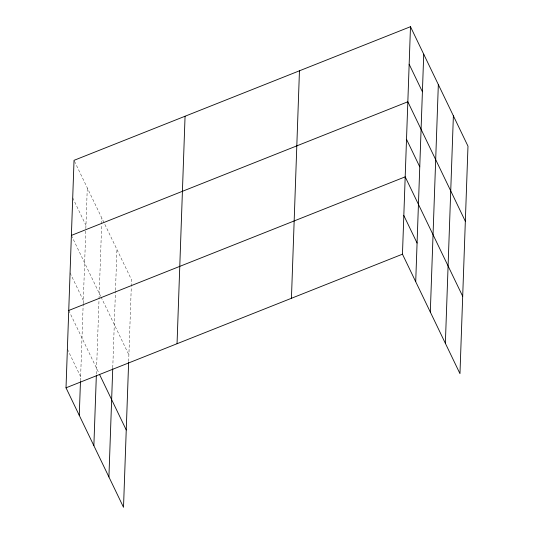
<?xml version="1.0" encoding="UTF-8"?>
<svg xmlns="http://www.w3.org/2000/svg" width="534" height="534" viewBox="0 0 534 534"><rect width="100%" height="100%" fill="white"/><g stroke="black" fill="none" stroke-linecap="round" stroke-linejoin="round"><path stroke-width="0.4" stroke-dasharray="2.67 2" d="M80.48 380.789L83.17 304.547M83.197 303.726L85.814 229.473M85.84 228.659L87.282 187.861M96.387 374.107L99.01 299.801M99.037 298.987L101.654 224.734M101.68 223.913L101.887 218.206M112.761 367.786L115.464 291.083M115.491 290.269L116.933 249.471M128.661 361.411L131.277 287.159M131.304 286.344L131.538 279.816L74.032 160.333M72.711 197.874L85.961 225.395M71.389 235.407L100.672 296.25M101.033 296.997L128.888 354.883M70.067 272.941L83.311 300.462M68.746 310.474L99.104 373.553M67.377 349.149L80.627 376.67"/><path stroke-width="0.8" d="M128.634 362.226L123.514 507.3L66.016 387.824L74.032 160.333L410.486 26.7L467.984 146.176L459.968 373.666L402.462 254.184L410.486 26.7M79.266 415.345L80.454 381.61M93.864 445.69L96.334 375.749M108.916 476.955L112.734 368.6M177.048 343.722L185.064 116.238M291.437 298.286L299.454 70.802M415.712 281.705L423.729 54.221M430.317 312.056L438.334 84.566M445.363 343.315L453.379 115.831M71.389 235.407L407.836 101.774L465.334 221.25M68.746 310.474L405.193 176.841L462.691 296.317M66.016 387.824L402.462 254.184M409.157 64.234L422.407 91.755M406.514 139.307L419.757 166.828M403.824 215.516L417.074 243.037M99.457 374.301L126.244 429.957"/></g></svg>
